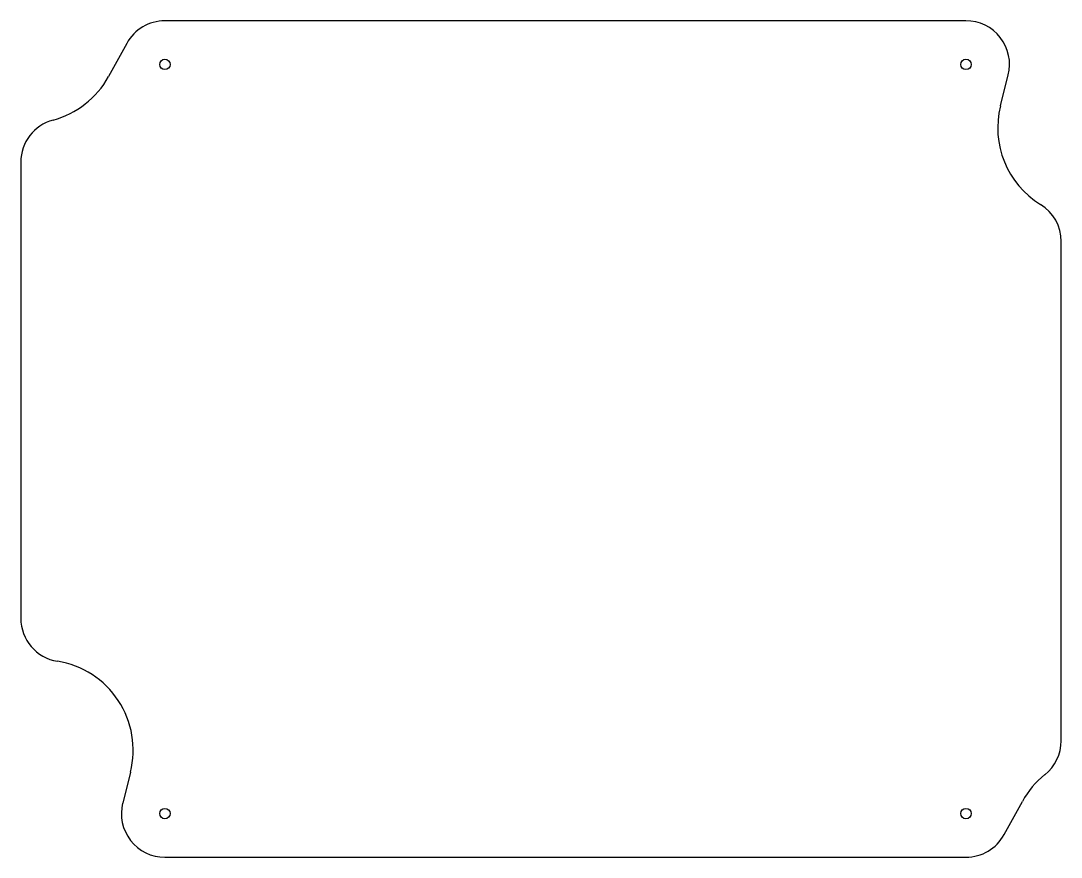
# Model space of a CAD drawing. Header units: inches. Extents: x -1.15 to 2.79, y -1.48 to 1.69.
import ezdxf

# ---------------------------------------------------------------- set-up
doc = ezdxf.new("R2010")
doc.units = ezdxf.units.IN
doc.header["$LTSCALE"] = 1.21
doc.header["$MEASUREMENT"] = 0
doc.layers.add('02___PRT_ALL_AXES', color=7, linetype='CONTINUOUS')

msp = doc.modelspace()

# ---------------------------------------------------------------- linework, layer by layer
at = {"layer": '02___PRT_ALL_AXES', "color": 7, "linetype": 'CONTINUOUS'}
for p, q in [((2.4265, 1.6855), (-0.605, 1.6855)), ((-0.7493, 1.6002), (-0.8185, 1.4746)), ((2.5569, 1.3637), (2.5863, 1.4805)), ((-1.1502, 1.1509), (-1.1502, -0.5748)), ((2.7868, -1.038), (2.7868, 0.8504)), ((-0.7353, -1.1568), (-0.7647, -1.2737)), ((2.5709, -1.3934), (2.64, -1.2678)), ((-0.605, -1.4787), (2.4265, -1.4787))]:
    msp.add_line(p, q, dxfattribs=at)
for centre in [(-0.605, 1.5207), (2.4265, 1.5207), (-0.605, -1.3139), (2.4265, -1.3139)]:
    msp.add_circle(centre, 0.0197, dxfattribs=at)
for centre, radius, start, end in [((-0.605, 1.5207), 0.1648, 90, 151.1598), ((2.4265, 1.5207), 0.1648, 345.8786, 90), ((-1.1168, 1.6388), 0.3406, 285.0593, 331.1598), ((2.8872, 1.2806), 0.3406, 165.8786, 238.3502), ((-0.9855, 1.1509), 0.1648, 105.0593, 180), ((2.622, 0.8504), 0.1648, 0, 58.3502), ((-0.9855, -0.5748), 0.1648, 180, 260.8784), ((-1.0656, -1.0738), 0.3406, 345.8786, 80.8784), ((2.622, -1.038), 0.1648, 308.7566, 360), ((2.9383, -1.432), 0.3406, 128.7566, 151.1598), ((-0.605, -1.3139), 0.1648, 165.8786, 270), ((2.4265, -1.3139), 0.1648, 270, 331.1598)]:
    msp.add_arc(centre, radius, start, end, dxfattribs=at)

doc.saveas('drawing.dxf')
